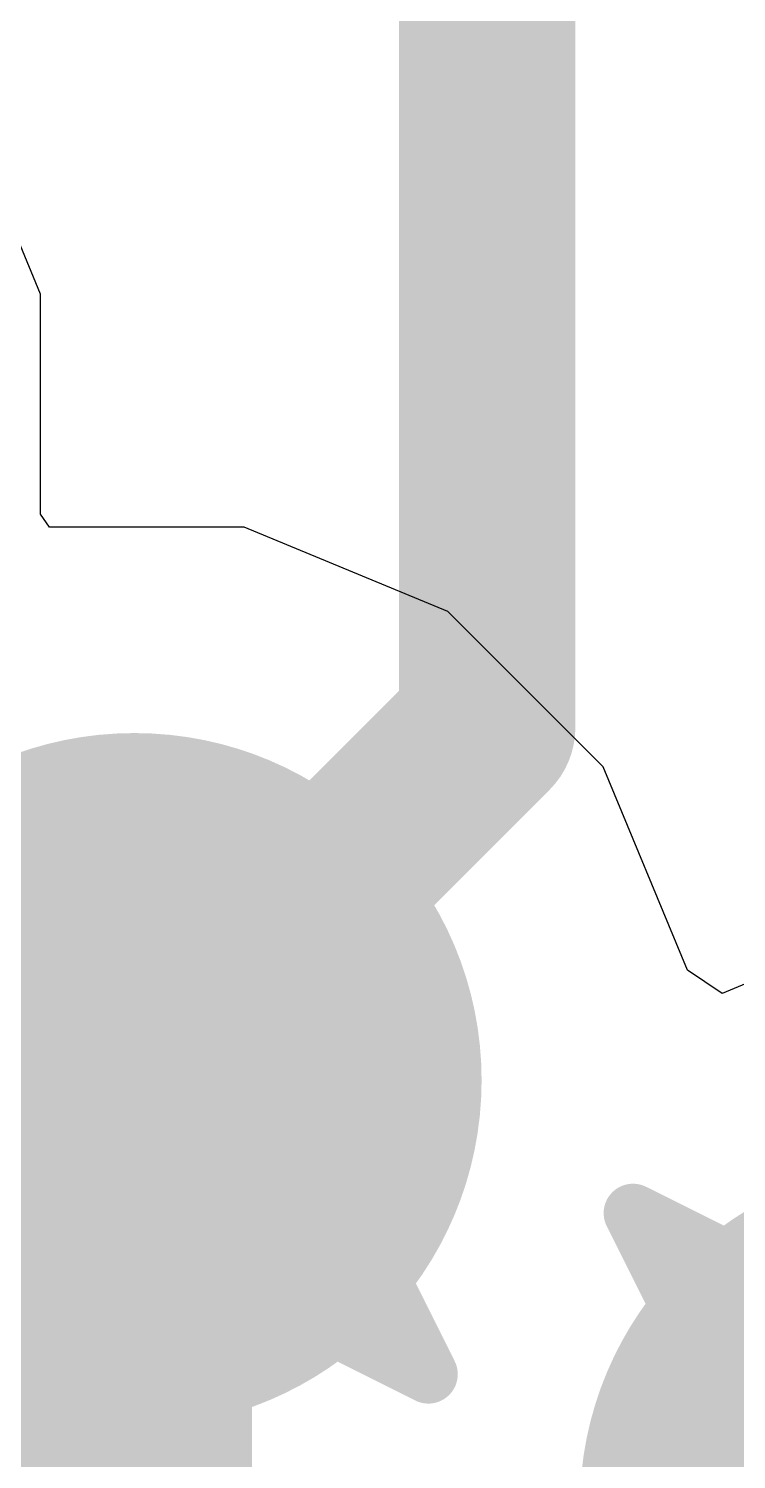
# Model space of a CAD drawing. Header units: inches. Extents: x -8 to 386, y -12 to 64.
# Drawn here: x 14.717 to 15.328, y 3.305 to 4.541 of the extents above; entities that cross this region are included whole.
import ezdxf

# ---------------------------------------------------------------- set-up
doc = ezdxf.new("R2010")
doc.units = ezdxf.units.IN
for name, color, linetype in [('Board_outline', 216, 'Continuous'), ('Bottom Layer', 5, 'Continuous'), ('Drill Drawing', 1, 'Continuous'), ('Top Layer', 1, 'Continuous'), ('Via Holes', 16, 'Continuous')]:
    doc.layers.add(name, color=color, linetype=linetype)

msp = doc.modelspace()

# ---------------------------------------------------------------- hatches: boundary and pattern name
at = {"layer": 'Bottom Layer'}
h = msp.add_hatch(color=5, dxfattribs=at)
edge = h.paths.add_edge_path()
edge.add_arc((14.8082, 3.6322), 0.3, 0, 360)
h = msp.add_hatch(color=5, dxfattribs=at)
edge = h.paths.add_edge_path()
edge.add_arc((15.493, 3.2634), 0.3, 0, 360)
at = {"layer": 'Top Layer'}
h = msp.add_hatch(color=1, dxfattribs=at)
edge = h.paths.add_edge_path()
edge.add_arc((14.8082, 3.6322), 0.3, 0, 360)
h = msp.add_hatch(color=1, dxfattribs=at)
edge = h.paths.add_edge_path()
edge.add_arc((15.493, 3.2634), 0.3, 0, 360)
at = {"layer": 'Via Holes'}
h = msp.add_hatch(color=7, dxfattribs=at)
edge = h.paths.add_edge_path()
edge.add_arc((14.8082, 3.6322), 0.15, 0, 360)

# ---------------------------------------------------------------- linework, layer by layer
at = {"layer": 'Board_outline'}
msp.add_lwpolyline([(37.5368, 13.3604, 0.254, 0.254, 1), (-7.4632, 13.3604, 0.254, 0.254, 1)], format="xyseb", close=True, dxfattribs=at)
at = {"layer": 'Bottom Layer'}
for points in [[(15.113, 3.937, 0.1524, 0.1524, 0), (15.113, 12.4882, 0.1524, 0.1524, 0)], [(14.8082, 3.6322, 0.1524, 0.1524, 0), (15.113, 3.937, 0.1524, 0.1524, 0)]]:
    msp.add_lwpolyline(points, format="xyseb", dxfattribs=at)
for points in [[(15.0749, 3.937, 0.0762, 0.0762, 1), (15.1511, 3.937, 0.0762, 0.0762, 1)], [(15.0749, 3.937, 0.0762, 0.0762, 1), (15.1511, 3.937, 0.0762, 0.0762, 1)], [(14.7701, 3.6322, 0.0762, 0.0762, 1), (14.8463, 3.6322, 0.0762, 0.0762, 1)]]:
    msp.add_lwpolyline(points, format="xyseb", close=True, dxfattribs=at)
at = {"layer": 'Drill Drawing'}
for points in [[(14.5542, 3.8862, 0.0508, 0.0508, 0), (14.8082, 3.7592, 0.0508, 0.0508, 0)], [(14.8082, 3.7592, 0.0508, 0.0508, 0), (15.0622, 3.8862, 0.0508, 0.0508, 0)], [(14.9352, 3.6322, 0.0508, 0.0508, 0), (15.0622, 3.8862, 0.0508, 0.0508, 0)], [(14.9352, 3.6322, 0.0508, 0.0508, 0), (15.0622, 3.3782, 0.0508, 0.0508, 0)], [(15.239, 3.5174, 0.0508, 0.0508, 0), (15.493, 3.3904, 0.0508, 0.0508, 0)], [(15.239, 3.5174, 0.0508, 0.0508, 0), (15.366, 3.2634, 0.0508, 0.0508, 0)], [(14.5542, 3.3782, 0.0508, 0.0508, 0), (14.8082, 3.5052, 0.0508, 0.0508, 0)], [(14.8082, 3.5052, 0.0508, 0.0508, 0), (15.0622, 3.3782, 0.0508, 0.0508, 0)]]:
    msp.add_lwpolyline(points, format="xyseb", dxfattribs=at)
for points in [[(15.0495, 3.8862, 0.0254, 0.0254, 1), (15.0749, 3.8862, 0.0254, 0.0254, 1)], [(15.0495, 3.8862, 0.0254, 0.0254, 1), (15.0749, 3.8862, 0.0254, 0.0254, 1)], [(14.7955, 3.7592, 0.0254, 0.0254, 1), (14.8209, 3.7592, 0.0254, 0.0254, 1)], [(14.7955, 3.7592, 0.0254, 0.0254, 1), (14.8209, 3.7592, 0.0254, 0.0254, 1)], [(14.9225, 3.6322, 0.0254, 0.0254, 1), (14.9479, 3.6322, 0.0254, 0.0254, 1)], [(14.9225, 3.6322, 0.0254, 0.0254, 1), (14.9479, 3.6322, 0.0254, 0.0254, 1)], [(15.2263, 3.5174, 0.0254, 0.0254, 1), (15.2517, 3.5174, 0.0254, 0.0254, 1)], [(15.2263, 3.5174, 0.0254, 0.0254, 1), (15.2517, 3.5174, 0.0254, 0.0254, 1)], [(14.7955, 3.5052, 0.0254, 0.0254, 1), (14.8209, 3.5052, 0.0254, 0.0254, 1)], [(14.7955, 3.5052, 0.0254, 0.0254, 1), (14.8209, 3.5052, 0.0254, 0.0254, 1)], [(15.0495, 3.3782, 0.0254, 0.0254, 1), (15.0749, 3.3782, 0.0254, 0.0254, 1)], [(15.0495, 3.3782, 0.0254, 0.0254, 1), (15.0749, 3.3782, 0.0254, 0.0254, 1)]]:
    msp.add_lwpolyline(points, format="xyseb", close=True, dxfattribs=at)
at = {"layer": 'Top Layer'}
for p, q in [((14.7272, 4.3114), (14.6545, 4.4871)), ((14.7272, 4.1214), (14.7272, 4.3114)), ((14.7348, 4.11), (14.7272, 4.1214)), ((14.9032, 4.11), (14.7348, 4.11)), ((15.0789, 4.0373), (14.9032, 4.11)), ((15.2133, 3.9029), (15.0789, 4.0373)), ((15.286, 3.7272), (15.2133, 3.9029)), ((15.398, 3.7412), (15.3159, 3.7072)), ((15.3159, 3.7072), (15.286, 3.7272))]:
    msp.add_line(p, q, dxfattribs=at)
msp.add_lwpolyline([(14.8082, -2.4037, 0.2032, 0.2032, 0), (14.8082, 3.6322, 0.2032, 0.2032, 0)], format="xyseb", dxfattribs=at)
msp.add_lwpolyline([(14.7574, 3.6322, 0.1016, 0.1016, 1), (14.859, 3.6322, 0.1016, 0.1016, 1)], format="xyseb", close=True, dxfattribs=at)

doc.saveas('drawing.dxf')
